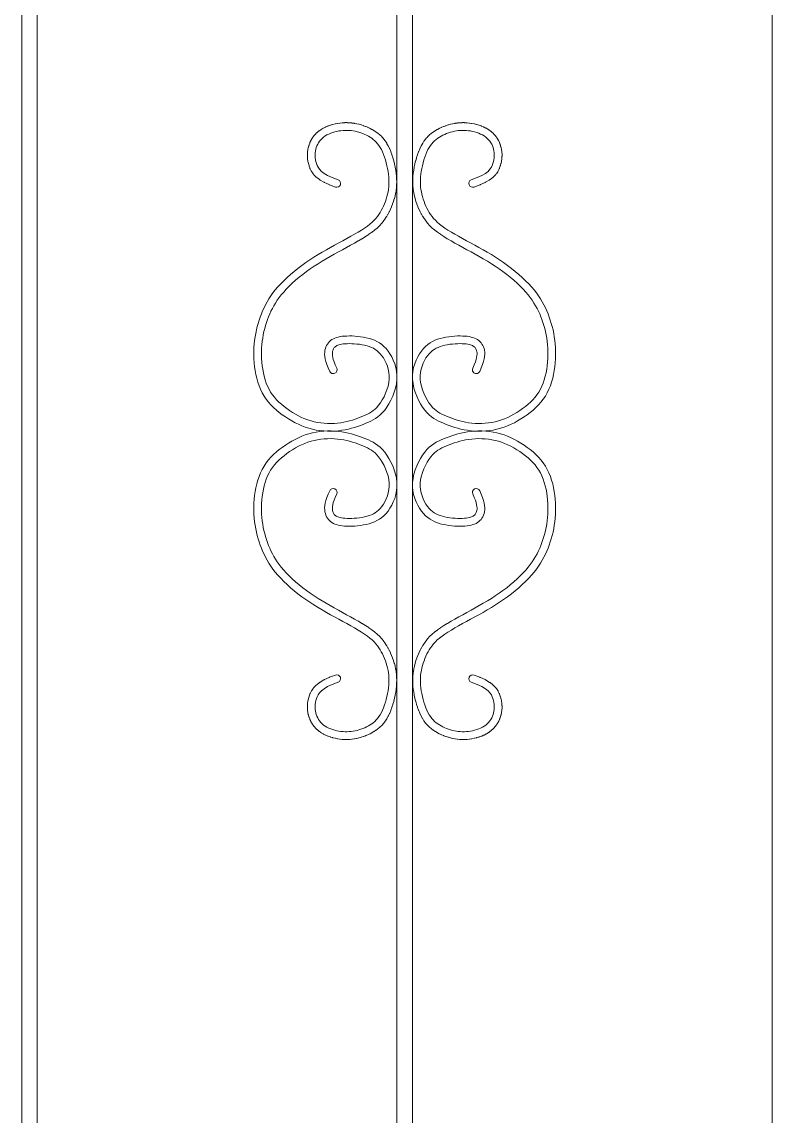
# Model space of a CAD drawing. Header units: millimetres. Extents: x -25 to 4147, y 0 to 2650.
# Drawn here: x 2061 to 2548, y 1030 to 1740 of the extents above; entities that cross this region are included whole.
import ezdxf

# ---------------------------------------------------------------- set-up
doc = ezdxf.new("R2010")
doc.units = ezdxf.units.MM
doc.layers.add('ceco.net 340', color=7, linetype='Continuous', lineweight=5)

msp = doc.modelspace()

# ---------------------------------------------------------------- linework, layer by layer
at = {"layer": 'ceco.net 340'}
for p, q in [((2061.07, 2250), (2061.07, 488.65)), ((2071.07, 2250), (2071.07, 488.65)), ((2304.38, 2250), (2304.38, 488.65)), ((2314.38, 2250), (2314.38, 488.65)), ((2547.7, 2250), (2547.7, 488.65))]:
    msp.add_line(p, q, dxfattribs=at)
for points in [[(2266.2, 1637.25), (2262.41, 1638.68), (2259.4, 1640.08), (2257.08, 1641.45), (2255.33, 1642.78), (2254.06, 1644.09), (2253.17, 1645.38), (2252.56, 1646.64), (2252.13, 1647.87), (2251.8, 1649.09), (2251.54, 1650.28), (2251.37, 1651.46), (2251.28, 1652.62), (2251.27, 1653.76), (2251.34, 1654.89), (2251.49, 1656.01), (2251.73, 1657.12), (2252.05, 1658.21), (2252.45, 1659.29), (2252.95, 1660.35), (2253.53, 1661.37), (2254.2, 1662.35), (2254.96, 1663.28), (2255.82, 1664.16), (2256.77, 1664.97), (2257.82, 1665.72), (2258.95, 1666.39), (2260.14, 1666.99), (2261.4, 1667.52), (2262.7, 1667.98), (2264.03, 1668.38), (2265.37, 1668.71), (2266.72, 1668.96), (2268.05, 1669.16), (2269.38, 1669.28), (2270.7, 1669.35), (2272.01, 1669.35), (2273.31, 1669.29), (2274.6, 1669.17), (2275.89, 1668.99), (2277.18, 1668.75), (2278.46, 1668.46), (2279.73, 1668.11), (2280.99, 1667.71), (2282.23, 1667.26), (2283.45, 1666.75), (2284.63, 1666.19), (2285.79, 1665.59), (2286.91, 1664.93), (2287.98, 1664.22), (2289.01, 1663.46), (2290, 1662.62), (2290.94, 1661.69), (2291.84, 1660.67), (2292.7, 1659.54), (2293.51, 1658.29), (2294.29, 1656.9), (2295.02, 1655.38), (2295.7, 1653.73), (2296.33, 1651.99), (2296.91, 1650.18), (2297.43, 1648.32), (2297.89, 1646.45), (2298.28, 1644.58), (2298.61, 1642.75), (2298.86, 1640.96), (2299.04, 1639.23), (2299.15, 1637.55), (2299.19, 1635.9), (2299.15, 1634.27), (2299.03, 1632.68), (2298.85, 1631.09), (2298.59, 1629.51), (2298.25, 1627.94), (2297.84, 1626.37), (2297.37, 1624.82), (2296.84, 1623.28), (2296.25, 1621.77), (2295.61, 1620.29), (2294.92, 1618.85), (2294.19, 1617.46), (2293.42, 1616.11), (2292.58, 1614.81), (2291.67, 1613.54), (2290.66, 1612.29), (2289.52, 1611.05), (2288.24, 1609.81), (2286.79, 1608.57), (2285.16, 1607.31), (2283.32, 1606.02), (2281.31, 1604.71), (2279.13, 1603.37), (2276.82, 1602.01), (2274.38, 1600.63), (2271.86, 1599.23), (2269.26, 1597.8), (2266.62, 1596.37), (2263.95, 1594.91), (2261.26, 1593.43), (2258.56, 1591.91), (2255.86, 1590.36), (2253.17, 1588.76), (2250.5, 1587.11), (2247.85, 1585.4), (2245.23, 1583.62), (2242.66, 1581.77), (2240.14, 1579.85), (2237.7, 1577.89), (2235.34, 1575.89), (2233.09, 1573.87), (2230.96, 1571.84), (2228.97, 1569.82), (2227.13, 1567.81), (2225.45, 1565.83), (2223.92, 1563.88), (2222.54, 1561.95), (2221.28, 1560.02), (2220.13, 1558.1), (2219.09, 1556.17), (2218.13, 1554.24), (2217.24, 1552.28), (2216.42, 1550.3), (2215.65, 1548.29), (2214.94, 1546.25), (2214.3, 1544.17), (2213.71, 1542.06), (2213.19, 1539.9), (2212.74, 1537.7), (2212.35, 1535.46), (2212.03, 1533.16), (2211.78, 1530.82), (2211.6, 1528.43), (2211.5, 1526.01), (2211.49, 1523.56), (2211.56, 1521.09), (2211.73, 1518.6), (2211.99, 1516.09), (2212.35, 1513.57), (2212.82, 1511.06), (2213.4, 1508.58), (2214.1, 1506.13), (2214.92, 1503.73), (2215.86, 1501.4), (2216.94, 1499.16), (2218.16, 1497.02), (2219.51, 1494.99), (2221, 1493.07), (2222.61, 1491.25), (2224.32, 1489.53), (2226.12, 1487.9), (2228.01, 1486.36), (2229.96, 1484.89), (2231.97, 1483.5), (2234.02, 1482.18), (2236.12, 1480.93), (2238.25, 1479.76), (2240.44, 1478.69), (2242.66, 1477.71), (2244.92, 1476.85), (2247.23, 1476.1), (2249.59, 1475.48), (2251.98, 1474.99), (2254.4, 1474.62), (2256.83, 1474.38), (2259.26, 1474.25), (2261.67, 1474.24), (2264.05, 1474.33), (2266.37, 1474.52), (2268.63, 1474.8), (2270.81, 1475.17), (2272.92, 1475.62), (2274.95, 1476.13), (2276.91, 1476.7), (2278.81, 1477.32), (2280.64, 1477.97), (2282.41, 1478.65), (2284.13, 1479.34), (2285.8, 1480.05), (2287.42, 1480.79), (2288.99, 1481.61), (2290.53, 1482.53), (2292.04, 1483.59), (2293.51, 1484.82), (2294.97, 1486.26), (2296.4, 1487.93), (2297.81, 1489.87), (2299.17, 1492.03), (2300.45, 1494.4), (2301.6, 1496.91), (2302.59, 1499.54), (2303.4, 1502.24), (2303.97, 1504.98), (2304.28, 1507.71), (2304.31, 1510.4), (2304.06, 1513.02), (2303.57, 1515.56), (2302.88, 1517.99), (2302, 1520.29), (2300.97, 1522.45), (2299.81, 1524.44), (2298.57, 1526.24), (2297.26, 1527.84), (2295.88, 1529.24), (2294.44, 1530.46), (2292.94, 1531.52), (2291.38, 1532.43), (2289.75, 1533.2), (2288.05, 1533.86), (2286.3, 1534.41), (2284.48, 1534.87), (2282.62, 1535.24), (2280.74, 1535.53), (2278.86, 1535.75), (2277.01, 1535.9), (2275.21, 1535.99), (2273.47, 1536.01), (2271.82, 1535.98), (2270.28, 1535.9), (2268.85, 1535.77), (2267.52, 1535.57), (2266.29, 1535.32), (2265.15, 1535.01), (2264.09, 1534.63), (2263.1, 1534.18), (2262.19, 1533.65), (2261.35, 1533.05), (2260.58, 1532.38), (2259.88, 1531.62), (2259.26, 1530.79), (2258.73, 1529.89), (2258.28, 1528.9), (2257.92, 1527.83), (2257.66, 1526.69), (2257.5, 1525.46), (2257.46, 1524.13), (2257.56, 1522.68), (2257.81, 1521.1), (2258.23, 1519.36), (2258.85, 1517.45), (2259.69, 1515.35), (2260.75, 1513.04)], [(2352.57, 1637.25), (2356.35, 1638.68), (2359.36, 1640.08), (2361.69, 1641.45), (2363.44, 1642.78), (2364.7, 1644.09), (2365.59, 1645.38), (2366.2, 1646.64), (2366.63, 1647.87), (2366.97, 1649.09), (2367.22, 1650.28), (2367.4, 1651.46), (2367.49, 1652.62), (2367.5, 1653.76), (2367.43, 1654.89), (2367.27, 1656.01), (2367.04, 1657.12), (2366.72, 1658.21), (2366.31, 1659.29), (2365.82, 1660.35), (2365.24, 1661.37), (2364.57, 1662.35), (2363.8, 1663.28), (2362.95, 1664.16), (2362, 1664.97), (2360.95, 1665.72), (2359.82, 1666.39), (2358.62, 1666.99), (2357.37, 1667.52), (2356.07, 1667.98), (2354.74, 1668.38), (2353.4, 1668.71), (2352.05, 1668.96), (2350.71, 1669.16), (2349.39, 1669.28), (2348.07, 1669.35), (2346.76, 1669.35), (2345.46, 1669.29), (2344.16, 1669.17), (2342.87, 1668.99), (2341.59, 1668.75), (2340.31, 1668.46), (2339.03, 1668.11), (2337.78, 1667.71), (2336.54, 1667.26), (2335.32, 1666.75), (2334.13, 1666.19), (2332.98, 1665.59), (2331.86, 1664.93), (2330.79, 1664.22), (2329.76, 1663.46), (2328.77, 1662.62), (2327.83, 1661.69), (2326.92, 1660.67), (2326.07, 1659.54), (2325.25, 1658.29), (2324.48, 1656.9), (2323.75, 1655.38), (2323.07, 1653.73), (2322.44, 1651.99), (2321.86, 1650.18), (2321.34, 1648.32), (2320.88, 1646.45), (2320.48, 1644.58), (2320.16, 1642.75), (2319.9, 1640.96), (2319.72, 1639.23), (2319.61, 1637.55), (2319.58, 1635.9), (2319.62, 1634.27), (2319.73, 1632.68), (2319.92, 1631.09), (2320.18, 1629.51), (2320.52, 1627.94), (2320.92, 1626.37), (2321.39, 1624.82), (2321.93, 1623.28), (2322.51, 1621.77), (2323.15, 1620.29), (2323.84, 1618.85), (2324.57, 1617.46), (2325.35, 1616.11), (2326.18, 1614.81), (2327.1, 1613.54), (2328.11, 1612.29), (2329.25, 1611.05), (2330.53, 1609.81), (2331.98, 1608.57), (2333.61, 1607.31), (2335.44, 1606.02), (2337.46, 1604.71), (2339.63, 1603.37), (2341.95, 1602.01), (2344.38, 1600.63), (2346.91, 1599.23), (2349.5, 1597.8), (2352.15, 1596.37), (2354.82, 1594.91), (2357.51, 1593.43), (2360.21, 1591.91), (2362.9, 1590.36), (2365.59, 1588.76), (2368.27, 1587.11), (2370.92, 1585.4), (2373.53, 1583.62), (2376.11, 1581.77), (2378.62, 1579.85), (2381.07, 1577.89), (2383.42, 1575.89), (2385.67, 1573.87), (2387.8, 1571.84), (2389.8, 1569.82), (2391.64, 1567.81), (2393.32, 1565.83), (2394.84, 1563.88), (2396.23, 1561.95), (2397.49, 1560.02), (2398.63, 1558.1), (2399.68, 1556.17), (2400.64, 1554.24), (2401.52, 1552.28), (2402.35, 1550.3), (2403.12, 1548.29), (2403.82, 1546.25), (2404.47, 1544.17), (2405.05, 1542.06), (2405.57, 1539.9), (2406.03, 1537.7), (2406.42, 1535.46), (2406.74, 1533.16), (2406.99, 1530.82), (2407.17, 1528.43), (2407.26, 1526.01), (2407.28, 1523.56), (2407.2, 1521.09), (2407.04, 1518.6), (2406.78, 1516.09), (2406.41, 1513.57), (2405.94, 1511.06), (2405.36, 1508.58), (2404.67, 1506.13), (2403.85, 1503.73), (2402.9, 1501.4), (2401.83, 1499.16), (2400.61, 1497.02), (2399.25, 1494.99), (2397.76, 1493.07), (2396.16, 1491.25), (2394.45, 1489.53), (2392.64, 1487.9), (2390.76, 1486.36), (2388.8, 1484.89), (2386.8, 1483.5), (2384.74, 1482.18), (2382.65, 1480.93), (2380.51, 1479.76), (2378.33, 1478.69), (2376.11, 1477.71), (2373.84, 1476.85), (2371.53, 1476.1), (2369.18, 1475.48), (2366.79, 1474.99), (2364.37, 1474.62), (2361.93, 1474.38), (2359.51, 1474.25), (2357.1, 1474.24), (2354.72, 1474.33), (2352.39, 1474.52), (2350.13, 1474.8), (2347.95, 1475.17), (2345.85, 1475.62), (2343.82, 1476.13), (2341.85, 1476.7), (2339.96, 1477.32), (2338.13, 1477.97), (2336.35, 1478.65), (2334.64, 1479.34), (2332.97, 1480.05), (2331.35, 1480.79), (2329.77, 1481.61), (2328.23, 1482.53), (2326.73, 1483.59), (2325.25, 1484.82), (2323.8, 1486.26), (2322.37, 1487.93), (2320.96, 1489.87), (2319.6, 1492.03), (2318.32, 1494.4), (2317.17, 1496.91), (2316.17, 1499.54), (2315.37, 1502.24), (2314.79, 1504.98), (2314.48, 1507.71), (2314.46, 1510.4), (2314.71, 1513.02), (2315.19, 1515.56), (2315.89, 1517.99), (2316.77, 1520.29), (2317.8, 1522.45), (2318.95, 1524.44), (2320.2, 1526.24), (2321.51, 1527.84), (2322.88, 1529.24), (2324.32, 1530.46), (2325.83, 1531.52), (2327.39, 1532.43), (2329.02, 1533.2), (2330.71, 1533.86), (2332.47, 1534.41), (2334.29, 1534.87), (2336.15, 1535.24), (2338.03, 1535.53), (2339.9, 1535.75), (2341.75, 1535.9), (2343.56, 1535.99), (2345.3, 1536.01), (2346.94, 1535.98), (2348.48, 1535.9), (2349.91, 1535.77), (2351.24, 1535.57), (2352.48, 1535.32), (2353.62, 1535.01), (2354.68, 1534.63), (2355.66, 1534.18), (2356.57, 1533.65), (2357.42, 1533.05), (2358.19, 1532.38), (2358.89, 1531.62), (2359.51, 1530.79), (2360.04, 1529.89), (2360.49, 1528.9), (2360.85, 1527.83), (2361.11, 1526.69), (2361.27, 1525.46), (2361.31, 1524.13), (2361.21, 1522.68), (2360.96, 1521.1), (2360.53, 1519.36), (2359.91, 1517.45), (2359.08, 1515.35), (2358.02, 1513.04)], [(2266.2, 1311.39), (2262.41, 1309.96), (2259.4, 1308.57), (2257.08, 1307.2), (2255.33, 1305.86), (2254.06, 1304.55), (2253.17, 1303.27), (2252.56, 1302.01), (2252.13, 1300.77), (2251.8, 1299.56), (2251.54, 1298.36), (2251.37, 1297.19), (2251.28, 1296.03), (2251.27, 1294.88), (2251.34, 1293.75), (2251.49, 1292.64), (2251.73, 1291.53), (2252.05, 1290.43), (2252.45, 1289.35), (2252.95, 1288.3), (2253.53, 1287.28), (2254.2, 1286.3), (2254.96, 1285.36), (2255.82, 1284.49), (2256.77, 1283.67), (2257.82, 1282.93), (2258.95, 1282.26), (2260.14, 1281.66), (2261.4, 1281.12), (2262.7, 1280.66), (2264.03, 1280.27), (2265.37, 1279.94), (2266.72, 1279.68), (2268.05, 1279.49), (2269.38, 1279.36), (2270.7, 1279.3), (2272.01, 1279.3), (2273.31, 1279.36), (2274.6, 1279.48), (2275.89, 1279.66), (2277.18, 1279.9), (2278.46, 1280.19), (2279.73, 1280.53), (2280.99, 1280.94), (2282.23, 1281.39), (2283.45, 1281.9), (2284.63, 1282.45), (2285.79, 1283.06), (2286.91, 1283.72), (2287.98, 1284.42), (2289.01, 1285.19), (2290, 1286.03), (2290.94, 1286.95), (2291.84, 1287.97), (2292.7, 1289.1), (2293.51, 1290.35), (2294.29, 1291.74), (2295.02, 1293.27), (2295.7, 1294.91), (2296.33, 1296.66), (2296.91, 1298.47), (2297.43, 1300.32), (2297.89, 1302.2), (2298.28, 1304.07), (2298.61, 1305.9), (2298.86, 1307.68), (2299.04, 1309.41), (2299.15, 1311.1), (2299.19, 1312.75), (2299.15, 1314.37), (2299.03, 1315.97), (2298.85, 1317.55), (2298.59, 1319.13), (2298.25, 1320.71), (2297.84, 1322.27), (2297.37, 1323.83), (2296.84, 1325.36), (2296.25, 1326.87), (2295.61, 1328.35), (2294.92, 1329.79), (2294.19, 1331.18), (2293.42, 1332.53), (2292.58, 1333.83), (2291.67, 1335.11), (2290.66, 1336.36), (2289.52, 1337.6), (2288.24, 1338.83), (2286.79, 1340.08), (2285.16, 1341.34), (2283.32, 1342.62), (2281.31, 1343.94), (2279.13, 1345.27), (2276.82, 1346.63), (2274.38, 1348.02), (2271.86, 1349.42), (2269.26, 1350.84), (2266.62, 1352.28), (2263.95, 1353.74), (2261.26, 1355.22), (2258.56, 1356.73), (2255.86, 1358.28), (2253.17, 1359.88), (2250.5, 1361.53), (2247.85, 1363.24), (2245.23, 1365.02), (2242.66, 1366.88), (2240.14, 1368.79), (2237.7, 1370.75), (2235.34, 1372.75), (2233.09, 1374.77), (2230.96, 1376.8), (2228.97, 1378.83), (2227.13, 1380.83), (2225.45, 1382.81), (2223.92, 1384.76), (2222.54, 1386.7), (2221.28, 1388.62), (2220.13, 1390.55), (2219.09, 1392.47), (2218.13, 1394.41), (2217.24, 1396.36), (2216.42, 1398.34), (2215.65, 1400.35), (2214.94, 1402.39), (2214.3, 1404.47), (2213.71, 1406.58), (2213.19, 1408.74), (2212.74, 1410.94), (2212.35, 1413.19), (2212.03, 1415.49), (2211.78, 1417.83), (2211.6, 1420.21), (2211.5, 1422.63), (2211.49, 1425.08), (2211.56, 1427.55), (2211.73, 1430.05), (2211.99, 1432.56), (2212.35, 1435.07), (2212.82, 1437.58), (2213.4, 1440.07), (2214.1, 1442.52), (2214.92, 1444.91), (2215.86, 1447.24), (2216.94, 1449.48), (2218.16, 1451.63), (2219.51, 1453.66), (2221, 1455.58), (2222.61, 1457.4), (2224.32, 1459.12), (2226.12, 1460.75), (2228.01, 1462.29), (2229.96, 1463.75), (2231.97, 1465.15), (2234.02, 1466.47), (2236.12, 1467.72), (2238.25, 1468.88), (2240.44, 1469.96), (2242.66, 1470.93), (2244.92, 1471.8), (2247.23, 1472.54), (2249.59, 1473.17), (2251.98, 1473.66), (2254.4, 1474.02), (2256.83, 1474.26), (2259.26, 1474.39), (2261.67, 1474.41), (2264.05, 1474.32), (2266.37, 1474.13), (2268.63, 1473.85), (2270.81, 1473.48), (2272.92, 1473.03), (2274.95, 1472.52), (2276.91, 1471.95), (2278.81, 1471.33), (2280.64, 1470.68), (2282.41, 1470), (2284.13, 1469.31), (2285.8, 1468.6), (2287.42, 1467.86), (2288.99, 1467.04), (2290.53, 1466.12), (2292.04, 1465.06), (2293.51, 1463.83), (2294.97, 1462.39), (2296.4, 1460.71), (2297.81, 1458.78), (2299.17, 1456.61), (2300.45, 1454.25), (2301.6, 1451.73), (2302.59, 1449.11), (2303.4, 1446.4), (2303.97, 1443.67), (2304.28, 1440.94), (2304.31, 1438.25), (2304.06, 1435.62), (2303.57, 1433.09), (2302.88, 1430.65), (2302, 1428.35), (2300.97, 1426.19), (2299.81, 1424.21), (2298.57, 1422.41), (2297.26, 1420.81), (2295.88, 1419.41), (2294.44, 1418.18), (2292.94, 1417.13), (2291.38, 1416.22), (2289.75, 1415.44), (2288.05, 1414.79), (2286.3, 1414.24), (2284.48, 1413.78), (2282.62, 1413.4), (2280.74, 1413.11), (2278.86, 1412.89), (2277.01, 1412.74), (2275.21, 1412.66), (2273.47, 1412.63), (2271.82, 1412.66), (2270.28, 1412.74), (2268.85, 1412.88), (2267.52, 1413.07), (2266.29, 1413.32), (2265.15, 1413.64), (2264.09, 1414.02), (2263.1, 1414.47), (2262.19, 1414.99), (2261.35, 1415.59), (2260.58, 1416.27), (2259.88, 1417.02), (2259.26, 1417.85), (2258.73, 1418.76), (2258.28, 1419.75), (2257.92, 1420.81), (2257.66, 1421.96), (2257.5, 1423.19), (2257.46, 1424.52), (2257.56, 1425.96), (2257.81, 1427.55), (2258.23, 1429.28), (2258.85, 1431.19), (2259.69, 1433.29), (2260.75, 1435.6)], [(2352.57, 1311.39), (2356.35, 1309.96), (2359.36, 1308.57), (2361.69, 1307.2), (2363.44, 1305.86), (2364.7, 1304.55), (2365.59, 1303.27), (2366.2, 1302.01), (2366.63, 1300.77), (2366.97, 1299.56), (2367.22, 1298.36), (2367.4, 1297.19), (2367.49, 1296.03), (2367.5, 1294.88), (2367.43, 1293.75), (2367.27, 1292.64), (2367.04, 1291.53), (2366.72, 1290.43), (2366.31, 1289.35), (2365.82, 1288.3), (2365.24, 1287.28), (2364.57, 1286.3), (2363.8, 1285.36), (2362.95, 1284.49), (2362, 1283.67), (2360.95, 1282.93), (2359.82, 1282.26), (2358.62, 1281.66), (2357.37, 1281.12), (2356.07, 1280.66), (2354.74, 1280.27), (2353.4, 1279.94), (2352.05, 1279.68), (2350.71, 1279.49), (2349.39, 1279.36), (2348.07, 1279.3), (2346.76, 1279.3), (2345.46, 1279.36), (2344.16, 1279.48), (2342.87, 1279.66), (2341.59, 1279.9), (2340.31, 1280.19), (2339.03, 1280.53), (2337.78, 1280.94), (2336.54, 1281.39), (2335.32, 1281.9), (2334.13, 1282.45), (2332.98, 1283.06), (2331.86, 1283.72), (2330.79, 1284.42), (2329.76, 1285.19), (2328.77, 1286.03), (2327.83, 1286.95), (2326.92, 1287.97), (2326.07, 1289.1), (2325.25, 1290.35), (2324.48, 1291.74), (2323.75, 1293.27), (2323.07, 1294.91), (2322.44, 1296.66), (2321.86, 1298.47), (2321.34, 1300.32), (2320.88, 1302.2), (2320.48, 1304.07), (2320.16, 1305.9), (2319.9, 1307.68), (2319.72, 1309.41), (2319.61, 1311.1), (2319.58, 1312.75), (2319.62, 1314.37), (2319.73, 1315.97), (2319.92, 1317.55), (2320.18, 1319.13), (2320.52, 1320.71), (2320.92, 1322.27), (2321.39, 1323.83), (2321.93, 1325.36), (2322.51, 1326.87), (2323.15, 1328.35), (2323.84, 1329.79), (2324.57, 1331.18), (2325.35, 1332.53), (2326.18, 1333.83), (2327.1, 1335.11), (2328.11, 1336.36), (2329.25, 1337.6), (2330.53, 1338.83), (2331.98, 1340.08), (2333.61, 1341.34), (2335.44, 1342.62), (2337.46, 1343.94), (2339.63, 1345.27), (2341.95, 1346.63), (2344.38, 1348.02), (2346.91, 1349.42), (2349.5, 1350.84), (2352.15, 1352.28), (2354.82, 1353.74), (2357.51, 1355.22), (2360.21, 1356.73), (2362.9, 1358.28), (2365.59, 1359.88), (2368.27, 1361.53), (2370.92, 1363.24), (2373.53, 1365.02), (2376.11, 1366.88), (2378.62, 1368.79), (2381.07, 1370.75), (2383.42, 1372.75), (2385.67, 1374.77), (2387.8, 1376.8), (2389.8, 1378.83), (2391.64, 1380.83), (2393.32, 1382.81), (2394.84, 1384.76), (2396.23, 1386.7), (2397.49, 1388.62), (2398.63, 1390.55), (2399.68, 1392.47), (2400.64, 1394.41), (2401.52, 1396.36), (2402.35, 1398.34), (2403.12, 1400.35), (2403.82, 1402.39), (2404.47, 1404.47), (2405.05, 1406.58), (2405.57, 1408.74), (2406.03, 1410.94), (2406.42, 1413.19), (2406.74, 1415.49), (2406.99, 1417.83), (2407.17, 1420.21), (2407.26, 1422.63), (2407.28, 1425.08), (2407.2, 1427.55), (2407.04, 1430.05), (2406.78, 1432.56), (2406.41, 1435.07), (2405.94, 1437.58), (2405.36, 1440.07), (2404.67, 1442.52), (2403.85, 1444.91), (2402.9, 1447.24), (2401.83, 1449.48), (2400.61, 1451.63), (2399.25, 1453.66), (2397.76, 1455.58), (2396.16, 1457.4), (2394.45, 1459.12), (2392.64, 1460.75), (2390.76, 1462.29), (2388.8, 1463.75), (2386.8, 1465.15), (2384.74, 1466.47), (2382.65, 1467.72), (2380.51, 1468.88), (2378.33, 1469.96), (2376.11, 1470.93), (2373.84, 1471.8), (2371.53, 1472.54), (2369.18, 1473.17), (2366.79, 1473.66), (2364.37, 1474.02), (2361.93, 1474.26), (2359.51, 1474.39), (2357.1, 1474.41), (2354.72, 1474.32), (2352.39, 1474.13), (2350.13, 1473.85), (2347.95, 1473.48), (2345.85, 1473.03), (2343.82, 1472.52), (2341.85, 1471.95), (2339.96, 1471.33), (2338.13, 1470.68), (2336.35, 1470), (2334.64, 1469.31), (2332.97, 1468.6), (2331.35, 1467.86), (2329.77, 1467.04), (2328.23, 1466.12), (2326.73, 1465.06), (2325.25, 1463.83), (2323.8, 1462.39), (2322.37, 1460.71), (2320.96, 1458.78), (2319.6, 1456.61), (2318.32, 1454.25), (2317.17, 1451.73), (2316.17, 1449.11), (2315.37, 1446.4), (2314.79, 1443.67), (2314.48, 1440.94), (2314.46, 1438.25), (2314.71, 1435.62), (2315.19, 1433.09), (2315.89, 1430.65), (2316.77, 1428.35), (2317.8, 1426.19), (2318.95, 1424.21), (2320.2, 1422.41), (2321.51, 1420.81), (2322.88, 1419.41), (2324.32, 1418.18), (2325.83, 1417.13), (2327.39, 1416.22), (2329.02, 1415.44), (2330.71, 1414.79), (2332.47, 1414.24), (2334.29, 1413.78), (2336.15, 1413.4), (2338.03, 1413.11), (2339.9, 1412.89), (2341.75, 1412.74), (2343.56, 1412.66), (2345.3, 1412.63), (2346.94, 1412.66), (2348.48, 1412.74), (2349.91, 1412.88), (2351.24, 1413.07), (2352.48, 1413.32), (2353.62, 1413.64), (2354.68, 1414.02), (2355.66, 1414.47), (2356.57, 1414.99), (2357.42, 1415.59), (2358.19, 1416.27), (2358.89, 1417.02), (2359.51, 1417.85), (2360.04, 1418.76), (2360.49, 1419.75), (2360.85, 1420.81), (2361.11, 1421.96), (2361.27, 1423.19), (2361.31, 1424.52), (2361.21, 1425.96), (2360.96, 1427.55), (2360.53, 1429.28), (2359.91, 1431.19), (2359.08, 1433.29), (2358.02, 1435.6)]]:
    msp.add_lwpolyline(points, dxfattribs=at)
for points in [[(2264.43, 1632.58), (2260.65, 1634, -0.018526), (2260.3, 1634.15), (2257.3, 1635.54, -0.02401), (2256.87, 1635.77), (2254.55, 1637.13, -0.03058), (2254.04, 1637.47), (2252.29, 1638.81, -0.037109), (2251.74, 1639.31), (2250.47, 1640.62, -0.040944), (2249.95, 1641.25), (2249.06, 1642.53, -0.03872), (2248.67, 1643.2), (2248.06, 1644.46, -0.02899), (2247.84, 1644.99), (2247.41, 1646.23, -0.016625), (2247.31, 1646.55), (2246.98, 1647.76, -0.014695), (2246.91, 1648.05), (2246.65, 1649.24, -0.015749), (2246.6, 1649.55), (2246.42, 1650.73, -0.016704), (2246.39, 1651.06), (2246.29, 1652.22, -0.017506), (2246.28, 1652.57), (2246.27, 1653.71, -0.018102), (2246.28, 1654.08), (2246.35, 1655.21, -0.01845), (2246.38, 1655.57), (2246.54, 1656.69, -0.018524), (2246.6, 1657.05), (2246.84, 1658.16, -0.018452), (2246.93, 1658.52), (2247.25, 1659.62, -0.018802), (2247.37, 1659.97), (2247.77, 1661.05, -0.019374), (2247.92, 1661.41), (2248.42, 1662.46, -0.020024), (2248.6, 1662.82), (2249.18, 1663.84, -0.020714), (2249.4, 1664.19), (2250.07, 1665.17, -0.021397), (2250.33, 1665.52), (2251.09, 1666.45, -0.022021), (2251.38, 1666.78), (2252.24, 1667.65, -0.022531), (2252.57, 1667.96), (2253.52, 1668.77, -0.022367), (2253.87, 1669.05), (2254.92, 1669.79, -0.020214), (2255.26, 1670.01), (2256.39, 1670.69, -0.017942), (2256.7, 1670.86), (2257.9, 1671.46, -0.016078), (2258.19, 1671.59), (2259.45, 1672.13, -0.01459), (2259.72, 1672.23), (2261.02, 1672.69, -0.01344), (2261.28, 1672.78), (2262.6, 1673.17, -0.012596), (2262.85, 1673.24), (2264.19, 1673.56, -0.012037), (2264.42, 1673.62), (2265.77, 1673.87, -0.011796), (2266, 1673.91), (2267.34, 1674.11, -0.01186), (2267.58, 1674.13), (2268.9, 1674.26, -0.011906), (2269.14, 1674.28), (2270.46, 1674.34, -0.011871), (2270.7, 1674.35), (2272, 1674.35, -0.011755), (2272.24, 1674.34), (2273.54, 1674.28, -0.01156), (2273.77, 1674.26), (2275.07, 1674.14, -0.011293), (2275.29, 1674.12), (2276.58, 1673.94, -0.01096), (2276.8, 1673.9), (2278.08, 1673.67, -0.010625), (2278.29, 1673.62), (2279.57, 1673.33, -0.010507), (2279.78, 1673.28), (2281.05, 1672.93, -0.010519), (2281.25, 1672.87), (2282.51, 1672.47, -0.010613), (2282.71, 1672.4), (2283.95, 1671.95, -0.010791), (2284.15, 1671.87), (2285.37, 1671.37, -0.011052), (2285.57, 1671.28), (2286.76, 1670.72, -0.011398), (2286.96, 1670.62), (2288.12, 1670.01, -0.011831), (2288.32, 1669.9), (2289.44, 1669.24, -0.012624), (2289.65, 1669.11), (2290.73, 1668.4, -0.014451), (2290.96, 1668.24), (2291.99, 1667.47, -0.016231), (2292.25, 1667.27), (2293.23, 1666.43, -0.017546), (2293.49, 1666.19), (2294.44, 1665.27, -0.018298), (2294.69, 1665), (2295.59, 1663.98, -0.018454), (2295.82, 1663.7), (2296.68, 1662.57, -0.01805), (2296.89, 1662.27), (2297.7, 1661.02, -0.017188), (2297.88, 1660.72), (2298.65, 1659.34, -0.015683), (2298.8, 1659.06), (2299.53, 1657.53, -0.013181), (2299.63, 1657.29), (2300.32, 1655.65, -0.01117), (2300.4, 1655.44), (2301.03, 1653.69, -0.009782), (2301.09, 1653.51), (2301.67, 1651.7, -0.008856), (2301.72, 1651.53), (2302.24, 1649.67, -0.008297), (2302.29, 1649.51), (2302.74, 1647.64, -0.008056), (2302.78, 1647.48), (2303.18, 1645.61, -0.008123), (2303.21, 1645.45), (2303.53, 1643.62, -0.008556), (2303.56, 1643.45), (2303.81, 1641.67, -0.00932), (2303.84, 1641.48), (2304.02, 1639.75, -0.010075), (2304.03, 1639.55), (2304.14, 1637.87, -0.010733), (2304.15, 1637.65), (2304.18, 1636, -0.011254), (2304.18, 1635.78), (2304.15, 1634.15, -0.011605), (2304.13, 1633.92), (2304.02, 1632.32, -0.011758), (2304, 1632.09), (2303.81, 1630.51, -0.011701), (2303.78, 1630.27), (2303.52, 1628.7, -0.011388), (2303.48, 1628.47), (2303.14, 1626.9, -0.010808), (2303.09, 1626.69), (2302.68, 1625.12, -0.010278), (2302.63, 1624.92), (2302.16, 1623.37, -0.009859), (2302.1, 1623.18), (2301.56, 1621.64, -0.009545), (2301.5, 1621.46), (2300.91, 1619.96, -0.009335), (2300.84, 1619.78), (2300.2, 1618.3, -0.009229), (2300.12, 1618.14), (2299.43, 1616.7, -0.00923), (2299.35, 1616.53), (2298.62, 1615.14, -0.009723), (2298.53, 1614.97), (2297.75, 1613.62, -0.011671), (2297.63, 1613.42), (2296.8, 1612.12, -0.013556), (2296.65, 1611.89), (2295.73, 1610.62, -0.014792), (2295.55, 1610.39), (2294.54, 1609.14, -0.015289), (2294.34, 1608.9), (2293.2, 1607.67, -0.015076), (2292.99, 1607.45), (2291.71, 1606.21, -0.014282), (2291.5, 1606.02), (2290.05, 1604.78, -0.013091), (2289.85, 1604.61), (2288.21, 1603.35, -0.011392), (2288.03, 1603.22), (2286.2, 1601.93, -0.008802), (2286.05, 1601.83), (2284.04, 1600.52, -0.006609), (2283.93, 1600.45), (2281.75, 1599.11, -0.004919), (2281.66, 1599.06), (2279.35, 1597.7, -0.003568), (2279.29, 1597.66), (2276.85, 1596.28, -0.002447), (2276.81, 1596.26), (2274.29, 1594.86, -0.001481), (2274.26, 1594.84), (2271.66, 1593.42, -0.000613), (2271.65, 1593.41), (2269.01, 1591.97), (2266.35, 1590.52), (2263.69, 1589.06), (2261.03, 1587.57), (2258.39, 1586.05), (2255.76, 1584.49), (2253.17, 1582.89), (2250.61, 1581.23), (2248.1, 1579.52), (2245.64, 1577.75), (2243.22, 1575.92), (2240.88, 1574.04), (2238.63, 1572.12), (2236.49, 1570.2), (2234.47, 1568.28), (2232.59, 1566.37), (2230.88, 1564.5), (2229.32, 1562.68), (2227.93, 1560.89), (2226.67, 1559.12), (2225.52, 1557.37), (2224.48, 1555.63), (2223.53, 1553.87), (2222.65, 1552.09), (2221.83, 1550.29), (2221.06, 1548.45), (2220.35, 1546.58), (2219.69, 1544.69), (2219.1, 1542.77), (2218.56, 1540.81), (2218.07, 1538.81), (2217.65, 1536.77), (2217.29, 1534.68), (2216.99, 1532.54), (2216.76, 1530.36), (2216.59, 1528.15), (2216.5, 1525.9), (2216.49, 1523.62), (2216.56, 1521.33), (2216.71, 1519.02), (2216.95, 1516.71), (2217.29, 1514.39), (2217.72, 1512.09), (2218.24, 1509.83), (2218.87, 1507.62), (2219.6, 1505.48), (2220.44, 1503.43), (2221.37, 1501.48), (2222.42, 1499.64), (2223.57, 1497.91), (2224.86, 1496.26), (2226.26, 1494.67), (2227.77, 1493.15), (2229.38, 1491.69), (2231.09, 1490.29), (2232.89, 1488.95), (2234.75, 1487.66), (2236.66, 1486.43), (2238.59, 1485.27), (2240.56, 1484.2), (2242.54, 1483.22), (2244.55, 1482.34), (2246.59, 1481.57), (2248.65, 1480.9), (2250.73, 1480.35), (2252.86, 1479.91), (2255.02, 1479.59), (2257.21, 1479.37), (2259.41, 1479.25), (2261.59, 1479.24), (2263.75, 1479.32), (2265.86, 1479.49), (2267.9, 1479.75), (2269.88, 1480.08), (2271.79, 1480.49), (2273.64, 1480.95), (2275.44, 1481.48), (2277.19, 1482.05), (2278.91, 1482.66), (2280.58, 1483.3), (2282.22, 1483.96), (2283.78, 1484.62), (2285.22, 1485.28), (2286.56, 1485.97), (2287.8, 1486.72), (2288.99, 1487.56), (2290.15, 1488.52), (2291.3, 1489.66), (2292.47, 1491.03), (2293.67, 1492.67), (2294.85, 1494.55), (2295.97, 1496.63), (2296.98, 1498.84), (2297.85, 1501.14), (2298.55, 1503.47), (2299.03, 1505.78), (2299.29, 1508.01), (2299.31, 1510.18), (2299.11, 1512.31), (2298.71, 1514.4), (2298.13, 1516.41), (2297.4, 1518.32), (2296.54, 1520.12), (2295.59, 1521.76), (2294.58, 1523.22), (2293.53, 1524.49), (2292.47, 1525.57), (2291.38, 1526.5), (2290.24, 1527.3), (2289.04, 1528), (2287.77, 1528.61), (2286.4, 1529.13), (2284.94, 1529.59), (2283.37, 1529.99), (2281.74, 1530.32), (2280.06, 1530.58), (2278.37, 1530.78), (2276.69, 1530.91), (2275.05, 1530.99), (2273.48, 1531.01), (2272, 1530.99), (2270.65, 1530.91), (2269.45, 1530.8), (2268.38, 1530.65), (2267.45, 1530.46), (2266.66, 1530.24), (2265.98, 1529.99), (2265.4, 1529.73), (2264.89, 1529.44), (2264.45, 1529.12), (2264.07, 1528.79), (2263.73, 1528.42), (2263.43, 1528.02), (2263.17, 1527.58), (2262.94, 1527.07), (2262.74, 1526.48), (2262.59, 1525.81), (2262.49, 1525.06), (2262.46, 1524.22), (2262.53, 1523.24), (2262.71, 1522.09), (2263.05, 1520.73), (2263.56, 1519.15), (2264.28, 1517.32), (2265.29, 1515.13)], [(2354.33, 1632.58), (2358.12, 1634, 0.018526), (2358.46, 1634.15), (2361.47, 1635.54, 0.02401), (2361.89, 1635.77), (2364.22, 1637.13, 0.03058), (2364.73, 1637.47), (2366.47, 1638.81, 0.037109), (2367.03, 1639.31), (2368.3, 1640.62, 0.040944), (2368.82, 1641.25), (2369.7, 1642.53, 0.03872), (2370.09, 1643.2), (2370.7, 1644.46, 0.02899), (2370.93, 1644.99), (2371.36, 1646.23, 0.016625), (2371.45, 1646.55), (2371.79, 1647.76, 0.014695), (2371.86, 1648.05), (2372.11, 1649.24, 0.015749), (2372.17, 1649.55), (2372.34, 1650.73, 0.016704), (2372.38, 1651.06), (2372.47, 1652.22, 0.017506), (2372.49, 1652.57), (2372.5, 1653.71, 0.018102), (2372.49, 1654.08), (2372.42, 1655.21, 0.01845), (2372.38, 1655.57), (2372.23, 1656.69, 0.018524), (2372.16, 1657.05), (2371.93, 1658.16, 0.018452), (2371.84, 1658.52), (2371.52, 1659.62, 0.018802), (2371.4, 1659.97), (2370.99, 1661.05, 0.019374), (2370.84, 1661.41), (2370.35, 1662.46, 0.020024), (2370.17, 1662.82), (2369.59, 1663.84, 0.020714), (2369.37, 1664.19), (2368.69, 1665.17, 0.021397), (2368.44, 1665.52), (2367.67, 1666.45, 0.022021), (2367.38, 1666.78), (2366.52, 1667.65, 0.022531), (2366.2, 1667.96), (2365.24, 1668.77, 0.022367), (2364.89, 1669.05), (2363.85, 1669.79, 0.020214), (2363.51, 1670.01), (2362.38, 1670.69, 0.017942), (2362.06, 1670.86), (2360.86, 1671.46, 0.016078), (2360.57, 1671.59), (2359.32, 1672.13, 0.01459), (2359.04, 1672.23), (2357.75, 1672.69, 0.01344), (2357.49, 1672.78), (2356.16, 1673.17, 0.012596), (2355.92, 1673.24), (2354.58, 1673.56, 0.012037), (2354.34, 1673.62), (2353, 1673.87, 0.011796), (2352.76, 1673.91), (2351.43, 1674.11, 0.01186), (2351.19, 1674.13), (2349.86, 1674.26, 0.011906), (2349.63, 1674.28), (2348.31, 1674.34, 0.011871), (2348.07, 1674.35), (2346.76, 1674.35, 0.011755), (2346.53, 1674.34), (2345.22, 1674.28, 0.01156), (2344.99, 1674.26), (2343.7, 1674.14, 0.011293), (2343.47, 1674.12), (2342.18, 1673.94, 0.01096), (2341.97, 1673.9), (2340.68, 1673.67, 0.010625), (2340.47, 1673.62), (2339.19, 1673.33, 0.010507), (2338.99, 1673.28), (2337.72, 1672.93, 0.010519), (2337.52, 1672.87), (2336.26, 1672.47, 0.010613), (2336.06, 1672.4), (2334.82, 1671.95, 0.010791), (2334.62, 1671.87), (2333.4, 1671.37, 0.011052), (2333.2, 1671.28), (2332.01, 1670.72, 0.011398), (2331.8, 1670.62), (2330.65, 1670.01, 0.011831), (2330.44, 1669.9), (2329.33, 1669.24, 0.012624), (2329.11, 1669.11), (2328.04, 1668.4, 0.014451), (2327.8, 1668.24), (2326.77, 1667.47, 0.016231), (2326.52, 1667.27), (2325.53, 1666.43, 0.017546), (2325.27, 1666.19), (2324.33, 1665.27, 0.018298), (2324.08, 1665), (2323.18, 1663.98, 0.018454), (2322.94, 1663.7), (2322.08, 1662.57, 0.01805), (2321.88, 1662.27), (2321.06, 1661.02, 0.017188), (2320.88, 1660.72), (2320.11, 1659.34, 0.015683), (2319.97, 1659.06), (2319.24, 1657.53, 0.013181), (2319.13, 1657.29), (2318.45, 1655.65, 0.01117), (2318.37, 1655.44), (2317.74, 1653.69, 0.009782), (2317.67, 1653.51), (2317.09, 1651.7, 0.008856), (2317.04, 1651.53), (2316.52, 1649.67, 0.008297), (2316.48, 1649.51), (2316.02, 1647.64, 0.008056), (2315.99, 1647.48), (2315.59, 1645.61, 0.008123), (2315.56, 1645.45), (2315.23, 1643.62, 0.008556), (2315.21, 1643.45), (2314.95, 1641.67, 0.00932), (2314.93, 1641.48), (2314.75, 1639.75, 0.010075), (2314.73, 1639.55), (2314.62, 1637.87, 0.010733), (2314.62, 1637.65), (2314.58, 1636, 0.011254), (2314.58, 1635.78), (2314.62, 1634.15, 0.011605), (2314.63, 1633.92), (2314.74, 1632.32, 0.011758), (2314.77, 1632.09), (2314.95, 1630.51, 0.011701), (2314.99, 1630.27), (2315.25, 1628.7, 0.011388), (2315.29, 1628.47), (2315.63, 1626.9, 0.010808), (2315.68, 1626.69), (2316.08, 1625.12, 0.010278), (2316.14, 1624.92), (2316.61, 1623.37, 0.009859), (2316.67, 1623.18), (2317.2, 1621.64, 0.009545), (2317.27, 1621.46), (2317.86, 1619.96, 0.009335), (2317.93, 1619.78), (2318.57, 1618.3, 0.009229), (2318.64, 1618.14), (2319.33, 1616.7, 0.00923), (2319.42, 1616.53), (2320.15, 1615.14, 0.009723), (2320.24, 1614.97), (2321.01, 1613.62, 0.011671), (2321.13, 1613.42), (2321.97, 1612.12, 0.013556), (2322.12, 1611.89), (2323.03, 1610.62, 0.014792), (2323.21, 1610.39), (2324.23, 1609.14, 0.015289), (2324.43, 1608.9), (2325.57, 1607.67, 0.015076), (2325.78, 1607.45), (2327.06, 1606.21, 0.014282), (2327.27, 1606.02), (2328.72, 1604.78, 0.013091), (2328.92, 1604.61), (2330.55, 1603.35, 0.011392), (2330.74, 1603.22), (2332.57, 1601.93, 0.008802), (2332.71, 1601.83), (2334.73, 1600.52, 0.006609), (2334.84, 1600.45), (2337.02, 1599.11, 0.004919), (2337.1, 1599.06), (2339.42, 1597.7, 0.003568), (2339.48, 1597.66), (2341.91, 1596.28, 0.002447), (2341.96, 1596.26), (2344.48, 1594.86, 0.001481), (2344.51, 1594.84), (2347.1, 1593.42, 0.000613), (2347.11, 1593.41), (2349.76, 1591.97), (2352.42, 1590.52), (2355.08, 1589.06), (2357.74, 1587.57), (2360.38, 1586.05), (2363, 1584.49), (2365.6, 1582.89), (2368.15, 1581.23), (2370.66, 1579.52), (2373.13, 1577.75), (2375.54, 1575.92), (2377.88, 1574.04), (2380.13, 1572.12), (2382.28, 1570.2), (2384.3, 1568.28), (2386.17, 1566.37), (2387.89, 1564.5), (2389.44, 1562.68), (2390.84, 1560.89), (2392.1, 1559.12), (2393.24, 1557.37), (2394.28, 1555.63), (2395.24, 1553.87), (2396.12, 1552.09), (2396.94, 1550.29), (2397.71, 1548.45), (2398.42, 1546.58), (2399.07, 1544.69), (2399.67, 1542.77), (2400.21, 1540.81), (2400.69, 1538.81), (2401.11, 1536.77), (2401.47, 1534.68), (2401.77, 1532.54), (2402.01, 1530.36), (2402.17, 1528.15), (2402.26, 1525.9), (2402.28, 1523.62), (2402.21, 1521.33), (2402.05, 1519.02), (2401.81, 1516.71), (2401.48, 1514.39), (2401.05, 1512.09), (2400.52, 1509.83), (2399.89, 1507.62), (2399.16, 1505.48), (2398.33, 1503.43), (2397.39, 1501.48), (2396.35, 1499.64), (2395.19, 1497.91), (2393.91, 1496.26), (2392.51, 1494.67), (2391, 1493.15), (2389.38, 1491.69), (2387.67, 1490.29), (2385.88, 1488.95), (2384.02, 1487.66), (2382.11, 1486.43), (2380.17, 1485.27), (2378.21, 1484.2), (2376.22, 1483.22), (2374.21, 1482.34), (2372.18, 1481.57), (2370.12, 1480.9), (2368.04, 1480.35), (2365.91, 1479.91), (2363.75, 1479.59), (2361.56, 1479.37), (2359.36, 1479.25), (2357.17, 1479.24), (2355.02, 1479.32), (2352.91, 1479.49), (2350.86, 1479.75), (2348.89, 1480.08), (2346.98, 1480.49), (2345.13, 1480.95), (2343.33, 1481.48), (2341.57, 1482.05), (2339.86, 1482.66), (2338.18, 1483.3), (2336.55, 1483.96), (2334.99, 1484.62), (2333.54, 1485.28), (2332.21, 1485.97), (2330.96, 1486.72), (2329.78, 1487.56), (2328.62, 1488.52), (2327.47, 1489.66), (2326.29, 1491.03), (2325.1, 1492.67), (2323.92, 1494.55), (2322.8, 1496.63), (2321.78, 1498.84), (2320.91, 1501.14), (2320.22, 1503.47), (2319.73, 1505.78), (2319.48, 1508.01), (2319.46, 1510.18), (2319.66, 1512.31), (2320.06, 1514.4), (2320.64, 1516.41), (2321.37, 1518.32), (2322.22, 1520.12), (2323.18, 1521.76), (2324.19, 1523.22), (2325.23, 1524.49), (2326.29, 1525.57), (2327.39, 1526.5), (2328.53, 1527.3), (2329.72, 1528), (2331, 1528.61), (2332.36, 1529.13), (2333.83, 1529.59), (2335.39, 1529.99), (2337.03, 1530.32), (2338.7, 1530.58), (2340.39, 1530.78), (2342.07, 1530.91), (2343.71, 1530.99), (2345.29, 1531.01), (2346.76, 1530.99), (2348.11, 1530.91), (2349.32, 1530.8), (2350.38, 1530.65), (2351.31, 1530.46), (2352.11, 1530.24), (2352.79, 1529.99), (2353.37, 1529.73), (2353.87, 1529.44), (2354.31, 1529.12), (2354.7, 1528.79), (2355.04, 1528.42), (2355.33, 1528.02), (2355.6, 1527.58), (2355.83, 1527.07), (2356.03, 1526.48), (2356.18, 1525.81), (2356.28, 1525.06), (2356.3, 1524.22), (2356.24, 1523.24), (2356.05, 1522.09), (2355.72, 1520.73), (2355.21, 1519.15), (2354.48, 1517.32), (2353.48, 1515.13)], [(2264.43, 1316.07), (2260.65, 1314.64, 0.018526), (2260.3, 1314.5), (2257.3, 1313.1, 0.02401), (2256.87, 1312.88), (2254.55, 1311.51, 0.03058), (2254.04, 1311.17), (2252.29, 1309.83, 0.037109), (2251.74, 1309.34), (2250.47, 1308.03, 0.040944), (2249.95, 1307.4), (2249.06, 1306.11, 0.03872), (2248.67, 1305.45), (2248.06, 1304.19, 0.02899), (2247.84, 1303.65), (2247.41, 1302.41, 0.016625), (2247.31, 1302.1), (2246.98, 1300.88, 0.014695), (2246.91, 1300.6), (2246.65, 1299.4, 0.015749), (2246.6, 1299.09), (2246.42, 1297.92, 0.016704), (2246.39, 1297.58), (2246.29, 1296.43, 0.017506), (2246.28, 1296.08), (2246.27, 1294.93, 0.018102), (2246.28, 1294.57), (2246.35, 1293.44, 0.01845), (2246.38, 1293.07), (2246.54, 1291.96, 0.018524), (2246.6, 1291.59), (2246.84, 1290.48, 0.018452), (2246.93, 1290.13), (2247.25, 1289.03, 0.018802), (2247.37, 1288.67), (2247.77, 1287.59, 0.019374), (2247.92, 1287.24), (2248.42, 1286.18, 0.020024), (2248.6, 1285.83), (2249.18, 1284.8, 0.020714), (2249.4, 1284.45), (2250.07, 1283.47, 0.021397), (2250.33, 1283.13), (2251.09, 1282.2, 0.022021), (2251.38, 1281.87), (2252.24, 1280.99, 0.022531), (2252.57, 1280.68), (2253.52, 1279.87, 0.022367), (2253.87, 1279.6), (2254.92, 1278.85, 0.020214), (2255.26, 1278.63), (2256.39, 1277.96, 0.017942), (2256.7, 1277.79), (2257.9, 1277.19, 0.016078), (2258.19, 1277.05), (2259.45, 1276.52, 0.01459), (2259.72, 1276.41), (2261.02, 1275.95, 0.01344), (2261.28, 1275.87), (2262.6, 1275.47, 0.012596), (2262.85, 1275.41), (2264.19, 1275.08, 0.012037), (2264.42, 1275.03), (2265.77, 1274.77, 0.011796), (2266, 1274.73), (2267.34, 1274.54, 0.01186), (2267.58, 1274.51), (2268.9, 1274.38, 0.011906), (2269.14, 1274.37), (2270.46, 1274.3, 0.011871), (2270.7, 1274.3), (2272, 1274.3, 0.011755), (2272.24, 1274.3), (2273.54, 1274.36, 0.01156), (2273.77, 1274.38), (2275.07, 1274.5, 0.011293), (2275.29, 1274.53), (2276.58, 1274.71, 0.01096), (2276.8, 1274.74), (2278.08, 1274.98, 0.010625), (2278.29, 1275.02), (2279.57, 1275.31, 0.010507), (2279.78, 1275.36), (2281.05, 1275.71, 0.010519), (2281.25, 1275.77), (2282.51, 1276.17, 0.010613), (2282.71, 1276.24), (2283.95, 1276.69, 0.010791), (2284.15, 1276.77), (2285.37, 1277.28, 0.011052), (2285.57, 1277.37), (2286.76, 1277.93, 0.011398), (2286.96, 1278.03), (2288.12, 1278.63, 0.011831), (2288.32, 1278.75), (2289.44, 1279.4, 0.012624), (2289.65, 1279.54), (2290.73, 1280.24, 0.014451), (2290.96, 1280.41), (2291.99, 1281.18, 0.016231), (2292.25, 1281.38), (2293.23, 1282.22, 0.017546), (2293.49, 1282.45), (2294.44, 1283.38, 0.018298), (2294.69, 1283.64), (2295.59, 1284.66, 0.018454), (2295.82, 1284.95), (2296.68, 1286.08, 0.01805), (2296.89, 1286.37), (2297.7, 1287.63, 0.017188), (2297.88, 1287.92), (2298.65, 1289.31, 0.015683), (2298.8, 1289.59), (2299.53, 1291.11, 0.013181), (2299.63, 1291.35), (2300.32, 1293, 0.01117), (2300.4, 1293.21), (2301.03, 1294.95, 0.009782), (2301.09, 1295.14), (2301.67, 1296.95, 0.008856), (2301.72, 1297.12), (2302.24, 1298.97, 0.008297), (2302.29, 1299.13), (2302.74, 1301.01, 0.008056), (2302.78, 1301.17), (2303.18, 1303.03, 0.008123), (2303.21, 1303.19), (2303.53, 1305.03, 0.008556), (2303.56, 1305.2), (2303.81, 1306.98, 0.00932), (2303.84, 1307.16), (2304.02, 1308.89, 0.010075), (2304.03, 1309.09), (2304.14, 1310.78, 0.010733), (2304.15, 1310.99), (2304.18, 1312.64, 0.011254), (2304.18, 1312.87), (2304.15, 1314.49, 0.011605), (2304.13, 1314.72), (2304.02, 1316.32, 0.011758), (2304, 1316.56), (2303.81, 1318.14, 0.011701), (2303.78, 1318.37), (2303.52, 1319.95, 0.011388), (2303.48, 1320.17), (2303.14, 1321.75, 0.010808), (2303.09, 1321.96), (2302.68, 1323.53, 0.010278), (2302.63, 1323.72), (2302.16, 1325.28, 0.009859), (2302.1, 1325.47), (2301.56, 1327, 0.009545), (2301.5, 1327.18), (2300.91, 1328.69, 0.009335), (2300.84, 1328.86), (2300.2, 1330.34, 0.009229), (2300.12, 1330.51), (2299.43, 1331.95, 0.00923), (2299.35, 1332.11), (2298.62, 1333.51, 0.009723), (2298.53, 1333.68), (2297.75, 1335.02, 0.011671), (2297.63, 1335.22), (2296.8, 1336.53, 0.013556), (2296.65, 1336.75), (2295.73, 1338.02, 0.014792), (2295.55, 1338.26), (2294.54, 1339.51, 0.015289), (2294.34, 1339.74), (2293.2, 1340.98, 0.015076), (2292.99, 1341.19), (2291.71, 1342.43, 0.014282), (2291.5, 1342.62), (2290.05, 1343.87, 0.013091), (2289.85, 1344.03), (2288.21, 1345.29, 0.011392), (2288.03, 1345.43), (2286.2, 1346.72, 0.008802), (2286.05, 1346.81), (2284.04, 1348.13, 0.006609), (2283.93, 1348.2), (2281.75, 1349.53, 0.004919), (2281.66, 1349.59), (2279.35, 1350.95, 0.003568), (2279.29, 1350.98), (2276.85, 1352.36, 0.002447), (2276.81, 1352.39), (2274.29, 1353.79, 0.001481), (2274.26, 1353.8), (2271.66, 1355.23, 0.000613), (2271.65, 1355.23), (2269.01, 1356.67), (2266.35, 1358.12), (2263.69, 1359.59), (2261.03, 1361.08), (2258.39, 1362.6), (2255.76, 1364.16), (2253.17, 1365.76), (2250.61, 1367.41), (2248.1, 1369.12), (2245.64, 1370.9), (2243.22, 1372.73), (2240.88, 1374.61), (2238.63, 1376.52), (2236.49, 1378.45), (2234.47, 1380.37), (2232.59, 1382.27), (2230.88, 1384.14), (2229.32, 1385.97), (2227.93, 1387.76), (2226.67, 1389.52), (2225.52, 1391.27), (2224.48, 1393.02), (2223.53, 1394.77), (2222.65, 1396.55), (2221.83, 1398.36), (2221.06, 1400.2), (2220.35, 1402.06), (2219.69, 1403.95), (2219.1, 1405.88), (2218.56, 1407.83), (2218.07, 1409.83), (2217.65, 1411.87), (2217.29, 1413.96), (2216.99, 1416.1), (2216.76, 1418.28), (2216.59, 1420.5), (2216.5, 1422.75), (2216.49, 1425.02), (2216.56, 1427.31), (2216.71, 1429.62), (2216.95, 1431.94), (2217.29, 1434.26), (2217.72, 1436.55), (2218.24, 1438.82), (2218.87, 1441.03), (2219.6, 1443.16), (2220.44, 1445.22), (2221.37, 1447.16), (2222.42, 1449), (2223.57, 1450.73), (2224.86, 1452.39), (2226.26, 1453.97), (2227.77, 1455.49), (2229.38, 1456.95), (2231.09, 1458.35), (2232.89, 1459.7), (2234.75, 1460.99), (2236.66, 1462.22), (2238.59, 1463.37), (2240.56, 1464.44), (2242.54, 1465.42), (2244.55, 1466.3), (2246.59, 1467.08), (2248.65, 1467.75), (2250.73, 1468.3), (2252.86, 1468.73), (2255.02, 1469.06), (2257.21, 1469.28), (2259.41, 1469.39), (2261.59, 1469.41), (2263.75, 1469.32), (2265.86, 1469.15), (2267.9, 1468.9), (2269.88, 1468.56), (2271.79, 1468.16), (2273.64, 1467.69), (2275.44, 1467.17), (2277.19, 1466.6), (2278.91, 1465.99), (2280.58, 1465.35), (2282.22, 1464.69), (2283.78, 1464.03), (2285.22, 1463.36), (2286.56, 1462.67), (2287.8, 1461.92), (2288.99, 1461.09), (2290.15, 1460.12), (2291.3, 1458.98), (2292.47, 1457.61), (2293.67, 1455.97), (2294.85, 1454.09), (2295.97, 1452.02), (2296.98, 1449.8), (2297.85, 1447.51), (2298.55, 1445.18), (2299.03, 1442.87), (2299.29, 1440.63), (2299.31, 1438.46), (2299.11, 1436.33), (2298.71, 1434.25), (2298.13, 1432.24), (2297.4, 1430.32), (2296.54, 1428.53), (2295.59, 1426.88), (2294.58, 1425.42), (2293.53, 1424.15), (2292.47, 1423.07), (2291.38, 1422.14), (2290.24, 1421.34), (2289.04, 1420.65), (2287.77, 1420.04), (2286.4, 1419.51), (2284.94, 1419.05), (2283.37, 1418.66), (2281.74, 1418.33), (2280.06, 1418.07), (2278.37, 1417.87), (2276.69, 1417.73), (2275.05, 1417.65), (2273.48, 1417.63), (2272, 1417.66), (2270.65, 1417.73), (2269.45, 1417.85), (2268.38, 1418), (2267.45, 1418.19), (2266.66, 1418.41), (2265.98, 1418.65), (2265.4, 1418.92), (2264.89, 1419.21), (2264.45, 1419.52), (2264.07, 1419.86), (2263.73, 1420.22), (2263.43, 1420.62), (2263.17, 1421.07), (2262.94, 1421.58), (2262.74, 1422.16), (2262.59, 1422.84), (2262.49, 1423.59), (2262.46, 1424.43), (2262.53, 1425.4), (2262.71, 1426.55), (2263.05, 1427.91), (2263.56, 1429.5), (2264.28, 1431.33), (2265.29, 1433.51)], [(2354.33, 1316.07), (2358.12, 1314.64, -0.018526), (2358.46, 1314.5), (2361.47, 1313.1, -0.02401), (2361.89, 1312.88), (2364.22, 1311.51, -0.03058), (2364.73, 1311.17), (2366.47, 1309.83, -0.037109), (2367.03, 1309.34), (2368.3, 1308.03, -0.040944), (2368.82, 1307.4), (2369.7, 1306.11, -0.03872), (2370.09, 1305.45), (2370.7, 1304.19, -0.02899), (2370.93, 1303.65), (2371.36, 1302.41, -0.016625), (2371.45, 1302.1), (2371.79, 1300.88, -0.014695), (2371.86, 1300.6), (2372.11, 1299.4, -0.015749), (2372.17, 1299.09), (2372.34, 1297.92, -0.016704), (2372.38, 1297.58), (2372.47, 1296.43, -0.017506), (2372.49, 1296.08), (2372.5, 1294.93, -0.018102), (2372.49, 1294.57), (2372.42, 1293.44, -0.01845), (2372.38, 1293.07), (2372.23, 1291.96, -0.018524), (2372.16, 1291.59), (2371.93, 1290.48, -0.018452), (2371.84, 1290.13), (2371.52, 1289.03, -0.018802), (2371.4, 1288.67), (2370.99, 1287.59, -0.019374), (2370.84, 1287.24), (2370.35, 1286.18, -0.020024), (2370.17, 1285.83), (2369.59, 1284.8, -0.020714), (2369.37, 1284.45), (2368.69, 1283.47, -0.021397), (2368.44, 1283.13), (2367.67, 1282.2, -0.022021), (2367.38, 1281.87), (2366.52, 1280.99, -0.022531), (2366.2, 1280.68), (2365.24, 1279.87, -0.022367), (2364.89, 1279.6), (2363.85, 1278.85, -0.020214), (2363.51, 1278.63), (2362.38, 1277.96, -0.017942), (2362.06, 1277.79), (2360.86, 1277.19, -0.016078), (2360.57, 1277.05), (2359.32, 1276.52, -0.01459), (2359.04, 1276.41), (2357.75, 1275.95, -0.01344), (2357.49, 1275.87), (2356.16, 1275.47, -0.012596), (2355.92, 1275.41), (2354.58, 1275.08, -0.012037), (2354.34, 1275.03), (2353, 1274.77, -0.011796), (2352.76, 1274.73), (2351.43, 1274.54, -0.01186), (2351.19, 1274.51), (2349.86, 1274.38, -0.011906), (2349.63, 1274.37), (2348.31, 1274.3, -0.011871), (2348.07, 1274.3), (2346.76, 1274.3, -0.011755), (2346.53, 1274.3), (2345.22, 1274.36, -0.01156), (2344.99, 1274.38), (2343.7, 1274.5, -0.011293), (2343.47, 1274.53), (2342.18, 1274.71, -0.01096), (2341.97, 1274.74), (2340.68, 1274.98, -0.010625), (2340.47, 1275.02), (2339.19, 1275.31, -0.010507), (2338.99, 1275.36), (2337.72, 1275.71, -0.010519), (2337.52, 1275.77), (2336.26, 1276.17, -0.010613), (2336.06, 1276.24), (2334.82, 1276.69, -0.010791), (2334.62, 1276.77), (2333.4, 1277.28, -0.011052), (2333.2, 1277.37), (2332.01, 1277.93, -0.011398), (2331.8, 1278.03), (2330.65, 1278.63, -0.011831), (2330.44, 1278.75), (2329.33, 1279.4, -0.012624), (2329.11, 1279.54), (2328.04, 1280.24, -0.014451), (2327.8, 1280.41), (2326.77, 1281.18, -0.016231), (2326.52, 1281.38), (2325.53, 1282.22, -0.017546), (2325.27, 1282.45), (2324.33, 1283.38, -0.018298), (2324.08, 1283.64), (2323.18, 1284.66, -0.018454), (2322.94, 1284.95), (2322.08, 1286.08, -0.01805), (2321.88, 1286.37), (2321.06, 1287.63, -0.017188), (2320.88, 1287.92), (2320.11, 1289.31, -0.015683), (2319.97, 1289.59), (2319.24, 1291.11, -0.013181), (2319.13, 1291.35), (2318.45, 1293, -0.01117), (2318.37, 1293.21), (2317.74, 1294.95, -0.009782), (2317.67, 1295.14), (2317.09, 1296.95, -0.008856), (2317.04, 1297.12), (2316.52, 1298.97, -0.008297), (2316.48, 1299.13), (2316.02, 1301.01, -0.008056), (2315.99, 1301.17), (2315.59, 1303.03, -0.008123), (2315.56, 1303.19), (2315.23, 1305.03, -0.008556), (2315.21, 1305.2), (2314.95, 1306.98, -0.00932), (2314.93, 1307.16), (2314.75, 1308.89, -0.010075), (2314.73, 1309.09), (2314.62, 1310.78, -0.010733), (2314.62, 1310.99), (2314.58, 1312.64, -0.011254), (2314.58, 1312.87), (2314.62, 1314.49, -0.011605), (2314.63, 1314.72), (2314.74, 1316.32, -0.011758), (2314.77, 1316.56), (2314.95, 1318.14, -0.011701), (2314.99, 1318.37), (2315.25, 1319.95, -0.011388), (2315.29, 1320.17), (2315.63, 1321.75, -0.010808), (2315.68, 1321.96), (2316.08, 1323.53, -0.010278), (2316.14, 1323.72), (2316.61, 1325.28, -0.009859), (2316.67, 1325.47), (2317.2, 1327, -0.009545), (2317.27, 1327.18), (2317.86, 1328.69, -0.009335), (2317.93, 1328.86), (2318.57, 1330.34, -0.009229), (2318.64, 1330.51), (2319.33, 1331.95, -0.00923), (2319.42, 1332.11), (2320.15, 1333.51, -0.009723), (2320.24, 1333.68), (2321.01, 1335.02, -0.011671), (2321.13, 1335.22), (2321.97, 1336.53, -0.013556), (2322.12, 1336.75), (2323.03, 1338.02, -0.014792), (2323.21, 1338.26), (2324.23, 1339.51, -0.015289), (2324.43, 1339.74), (2325.57, 1340.98, -0.015076), (2325.78, 1341.19), (2327.06, 1342.43, -0.014282), (2327.27, 1342.62), (2328.72, 1343.87, -0.013091), (2328.92, 1344.03), (2330.55, 1345.29, -0.011392), (2330.74, 1345.43), (2332.57, 1346.72, -0.008802), (2332.71, 1346.81), (2334.73, 1348.13, -0.006609), (2334.84, 1348.2), (2337.02, 1349.53, -0.004919), (2337.1, 1349.59), (2339.42, 1350.95, -0.003568), (2339.48, 1350.98), (2341.91, 1352.36, -0.002447), (2341.96, 1352.39), (2344.48, 1353.79, -0.001481), (2344.51, 1353.8), (2347.1, 1355.23, -0.000613), (2347.11, 1355.23), (2349.76, 1356.67), (2352.42, 1358.12), (2355.08, 1359.59), (2357.74, 1361.08), (2360.38, 1362.6), (2363, 1364.16), (2365.6, 1365.76), (2368.15, 1367.41), (2370.66, 1369.12), (2373.13, 1370.9), (2375.54, 1372.73), (2377.88, 1374.61), (2380.13, 1376.52), (2382.28, 1378.45), (2384.3, 1380.37), (2386.17, 1382.27), (2387.89, 1384.14), (2389.44, 1385.97), (2390.84, 1387.76), (2392.1, 1389.52), (2393.24, 1391.27), (2394.28, 1393.02), (2395.24, 1394.77), (2396.12, 1396.55), (2396.94, 1398.36), (2397.71, 1400.2), (2398.42, 1402.06), (2399.07, 1403.95), (2399.67, 1405.88), (2400.21, 1407.83), (2400.69, 1409.83), (2401.11, 1411.87), (2401.47, 1413.96), (2401.77, 1416.1), (2402.01, 1418.28), (2402.17, 1420.5), (2402.26, 1422.75), (2402.28, 1425.02), (2402.21, 1427.31), (2402.05, 1429.62), (2401.81, 1431.94), (2401.48, 1434.26), (2401.05, 1436.55), (2400.52, 1438.82), (2399.89, 1441.03), (2399.16, 1443.16), (2398.33, 1445.22), (2397.39, 1447.16), (2396.35, 1449), (2395.19, 1450.73), (2393.91, 1452.39), (2392.51, 1453.97), (2391, 1455.49), (2389.38, 1456.95), (2387.67, 1458.35), (2385.88, 1459.7), (2384.02, 1460.99), (2382.11, 1462.22), (2380.17, 1463.37), (2378.21, 1464.44), (2376.22, 1465.42), (2374.21, 1466.3), (2372.18, 1467.08), (2370.12, 1467.75), (2368.04, 1468.3), (2365.91, 1468.73), (2363.75, 1469.06), (2361.56, 1469.28), (2359.36, 1469.39), (2357.17, 1469.41), (2355.02, 1469.32), (2352.91, 1469.15), (2350.86, 1468.9), (2348.89, 1468.56), (2346.98, 1468.16), (2345.13, 1467.69), (2343.33, 1467.17), (2341.57, 1466.6), (2339.86, 1465.99), (2338.18, 1465.35), (2336.55, 1464.69), (2334.99, 1464.03), (2333.54, 1463.36), (2332.21, 1462.67), (2330.96, 1461.92), (2329.78, 1461.09), (2328.62, 1460.12), (2327.47, 1458.98), (2326.29, 1457.61), (2325.1, 1455.97), (2323.92, 1454.09), (2322.8, 1452.02), (2321.78, 1449.8), (2320.91, 1447.51), (2320.22, 1445.18), (2319.73, 1442.87), (2319.48, 1440.63), (2319.46, 1438.46), (2319.66, 1436.33), (2320.06, 1434.25), (2320.64, 1432.24), (2321.37, 1430.32), (2322.22, 1428.53), (2323.18, 1426.88), (2324.19, 1425.42), (2325.23, 1424.15), (2326.29, 1423.07), (2327.39, 1422.14), (2328.53, 1421.34), (2329.72, 1420.65), (2331, 1420.04), (2332.36, 1419.51), (2333.83, 1419.05), (2335.39, 1418.66), (2337.03, 1418.33), (2338.7, 1418.07), (2340.39, 1417.87), (2342.07, 1417.73), (2343.71, 1417.65), (2345.29, 1417.63), (2346.76, 1417.66), (2348.11, 1417.73), (2349.32, 1417.85), (2350.38, 1418), (2351.31, 1418.19), (2352.11, 1418.41), (2352.79, 1418.65), (2353.37, 1418.92), (2353.87, 1419.21), (2354.31, 1419.52), (2354.7, 1419.86), (2355.04, 1420.22), (2355.33, 1420.62), (2355.6, 1421.07), (2355.83, 1421.58), (2356.03, 1422.16), (2356.18, 1422.84), (2356.28, 1423.59), (2356.3, 1424.43), (2356.24, 1425.4), (2356.05, 1426.55), (2355.72, 1427.91), (2355.21, 1429.5), (2354.48, 1431.33), (2353.48, 1433.51)]]:
    msp.add_lwpolyline(points, format="xyb", dxfattribs=at)
for centre, start, end in [((2265.31, 1634.92), 249.32876, 69.32876), ((2353.45, 1634.92), 110.67124, 290.67124), ((2263.02, 1514.09), 204.68089, 24.68089), ((2355.75, 1514.09), 155.31911, 335.31911), ((2263.02, 1434.56), 335.31911, 155.31911), ((2355.75, 1434.56), 24.68089, 204.68089), ((2265.31, 1313.73), 290.67124, 110.67124), ((2353.45, 1313.73), 69.32876, 249.32876)]:
    msp.add_arc(centre, 2.5, start, end, dxfattribs=at)

doc.saveas('drawing.dxf')
